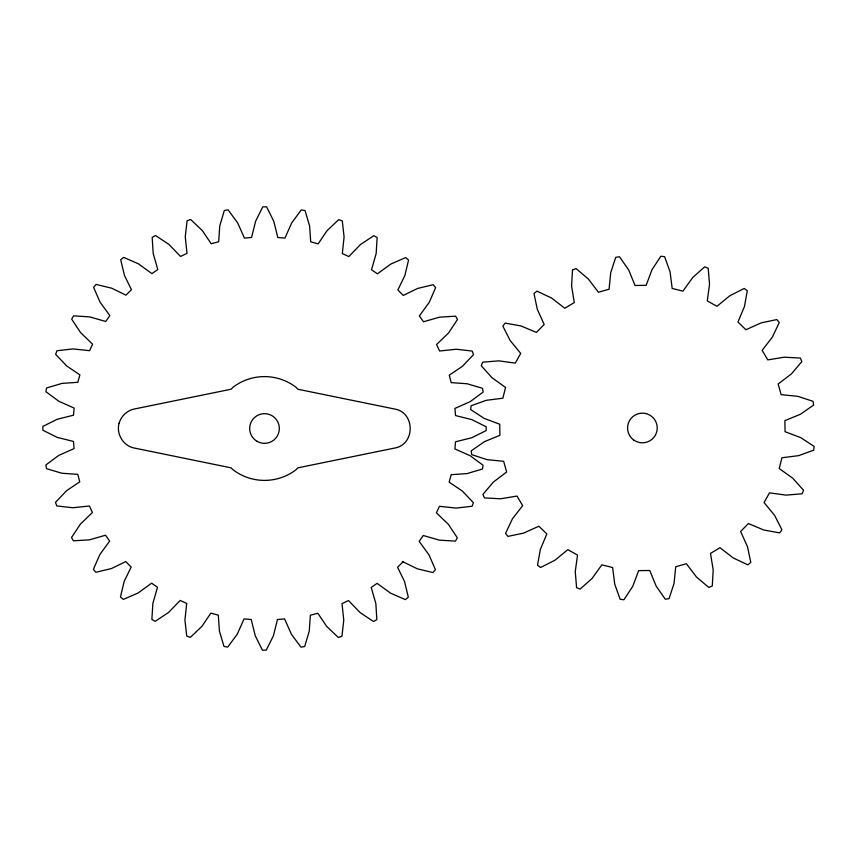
<?xml version="1.0" encoding="UTF-8"?>
<svg xmlns="http://www.w3.org/2000/svg" width="857" height="857" viewBox="0 0 857 857"><rect width="100%" height="100%" fill="white"/><g stroke="black" fill="none" stroke-linecap="round" stroke-linejoin="round"><path stroke-width="1.29" d="M403.069 561.838L397.584 567.27L404.547 581.549L408.318 597.19L405.393 599.643L390.653 593.215L377.101 583.36L371.231 587.484L375.848 603.542L376.844 619.6L373.534 621.507L360.133 612.616L348.499 600.553L342.007 603.607L343.764 620.211L341.954 636.205L338.365 637.501L326.71 626.424L317.84 613.258L310.363 615.219L309.27 631.063L304.706 646.489L300.957 647.153L291.391 634.212L284.588 618.904L277.443 619.547L273.415 635.755L266.248 650.163L262.435 650.163L255.257 635.755L251.219 619.504L244.074 618.893L237.282 634.159L227.726 647.089L223.966 646.435L219.413 630.998L218.31 615.165L210.865 613.13L201.984 626.306L190.329 637.383L186.74 636.076L184.93 620.093L186.697 603.435L180.184 600.425L168.593 612.444L155.181 621.325L151.882 619.429L152.867 603.371L157.495 587.27L151.614 583.167L138.106 592.99L123.354 599.418L120.441 596.965L124.201 581.325L131.164 567.066L125.743 561.571L111.464 568.545L95.823 572.305L93.37 569.391L99.798 554.64L109.653 541.088L105.529 535.229L89.471 539.835L73.413 540.831L71.506 537.532L80.397 524.12L92.449 512.486L89.407 505.994L72.791 507.751L56.808 505.941L55.501 502.363L66.589 490.697L79.755 481.827L77.794 474.36L61.95 473.257L46.514 468.693L45.86 464.944L58.801 455.378L74.098 448.575L73.466 441.43L57.248 437.402L42.85 430.235L42.85 426.422L57.248 419.255L73.509 415.206L74.12 408.061L58.854 401.28L45.914 391.713L46.578 387.964L62.004 383.4L77.837 382.308L79.883 374.852L66.707 365.982L55.63 354.316L56.926 350.738L72.92 348.928L89.578 350.684L92.588 344.182L80.569 332.58L71.677 319.168L73.584 315.869L89.642 316.865L105.743 321.482L109.846 315.601L100.023 302.093L93.595 287.352L96.048 284.428L111.689 288.188L125.947 295.162L131.442 289.73L124.469 275.451L120.698 259.81L123.622 257.357L138.373 263.785L151.925 273.64L157.784 269.516L153.178 253.458L152.182 237.4L155.481 235.493L168.893 244.384L180.527 256.447L187.008 253.393L185.262 236.789L187.072 220.795L190.65 219.499L202.316 230.576L211.186 243.742L218.653 241.781L219.756 225.937L224.309 210.511L228.069 209.847L237.625 222.788L244.438 238.096L251.572 237.453L255.611 221.245L262.778 206.837L266.591 206.837L273.758 221.245L277.807 237.496L284.952 238.107L291.734 222.841L301.3 209.911L305.049 210.565L309.613 226.002L310.705 241.835L318.151 243.87L327.031 230.694L338.697 219.617L342.275 220.924L344.086 236.907L342.329 253.565L348.831 256.575L360.433 244.556L373.845 235.675L377.144 237.571L376.148 253.629L371.52 269.73L377.401 273.833L390.91 264.01L405.661 257.582L408.585 260.035L404.815 275.675L397.852 289.934L403.283 295.429L417.563 288.455L433.203 284.695L435.645 287.609L429.228 302.36L419.373 315.912L423.497 321.771L439.555 317.165L455.603 316.169L457.509 319.468L448.629 332.88L436.567 344.514L439.609 351.006L456.224 349.249L472.207 351.059L473.514 354.637L462.437 366.303L449.272 375.173L451.221 382.64L467.076 383.743L482.502 388.307L483.166 392.056L470.225 401.622L454.917 408.425L455.56 415.57L471.768 419.598L486.176 426.765L486.176 430.578L471.768 437.745L455.506 441.794L454.906 448.939L470.161 455.72L483.102 465.287L482.437 469.036L467.011 473.6L451.178 474.692L449.143 482.148L462.309 491.018L473.396 502.684L472.089 506.262L456.106 508.072L439.448 506.316L436.427 512.818L448.447 524.42L457.338 537.832L455.431 541.131L439.373 540.135L423.272 535.518L419.18 541.399L429.003 554.908L435.431 569.648L432.978 572.572L417.338 568.812L402.276 561.453M572.487 270.019L571.598 286.088L574.297 302.575L564.774 308.252L551.522 298L536.975 291.134L533.986 293.501L537.285 309.248L544.163 324.471L536.428 332.42L520.981 325.949L505.148 323.089L502.866 326.142L510.129 340.497L520.713 353.416L515.303 363.1L498.71 360.851L482.673 362.179L481.27 365.725L491.993 377.712L505.566 387.45L502.845 398.205L486.23 400.326L471.082 405.768L470.643 409.55L484.109 418.355L499.738 424.247L499.888 435.335L484.387 441.687L471.179 450.857L471.725 454.628L487.012 459.652L503.637 461.302L506.648 471.971L493.321 482.116L482.93 494.393L484.441 497.896L500.499 498.785L516.985 496.074L522.663 505.609L512.411 518.849L505.555 533.408L507.912 536.396L523.659 533.097L538.882 526.219L546.83 533.954L540.36 549.401L537.5 565.234L540.553 567.505L554.908 560.242L567.837 549.658L577.511 555.068L575.261 571.673L576.6 587.709L580.135 589.113L592.123 578.379L601.871 564.817L612.616 567.538L614.737 584.153L620.179 599.289L623.96 599.739L632.766 586.274L638.658 570.644L649.756 570.483L656.098 585.984L665.268 599.204L669.049 598.657L674.063 583.371L675.712 566.745L686.382 563.724L696.527 577.061L708.814 587.452L712.306 585.942L713.195 569.884L710.496 553.397L720.019 547.719L733.271 557.971L747.818 564.827L750.807 562.46L747.508 546.723L740.63 531.501L748.365 523.552L763.812 530.022L779.645 532.883L781.927 529.819L774.664 515.464L764.069 502.545L769.49 492.861L786.083 495.121L802.12 493.782L803.523 490.236L792.8 478.26L779.227 468.511L781.948 457.767L798.563 455.645L813.7 450.204L814.15 446.411L800.684 437.616L785.055 431.714L784.894 420.626L800.406 414.274L813.614 405.104L813.068 401.333L797.781 396.32L781.156 394.67L778.145 384L791.472 373.856L801.863 361.568L800.352 358.065L784.294 357.187L767.808 359.886L762.13 350.363L772.382 337.112L779.238 322.564L776.881 319.565L761.134 322.875L745.911 329.752L737.963 322.018L744.433 306.57L747.293 290.737L744.24 288.455L729.885 295.719L716.955 306.303L707.282 300.893L709.532 284.299L708.193 268.262L704.658 266.848L692.67 277.582L682.922 291.155L672.177 288.434L670.056 271.819L664.614 256.671L660.833 256.232L652.027 269.698L646.135 285.327L635.037 285.477L628.695 269.976L619.515 256.757L615.744 257.314L610.73 272.601L609.081 289.216L598.411 292.237L588.266 278.911L575.979 268.52L572.487 270.019M119.037 423.358C116.209 433.663 122.819 445.104 133.156 447.804L231.047 467.836L232.675 469.475A51.891 51.891 0 0 0 295.858 469.861L297.904 467.836L395.795 447.825C414.97 443.594 414.97 413.492 395.795 409.26L297.904 389.249L296.351 387.525A51.891 51.891 0 0 0 233.168 387.139L231.047 389.239L133.156 409.25C126.397 411.178 120.976 416.598 119.037 423.358M257.1 441.344A14.826 14.826 0 0 0 279.339 428.5A14.826 14.826 0 0 0 257.1 415.656A14.826 14.826 0 0 0 257.1 441.344M633.537 439.866A14.826 14.826 0 0 0 657.126 429.711A14.826 14.826 0 0 0 636.537 414.37A14.826 14.826 0 0 0 633.537 439.866"/></g></svg>
